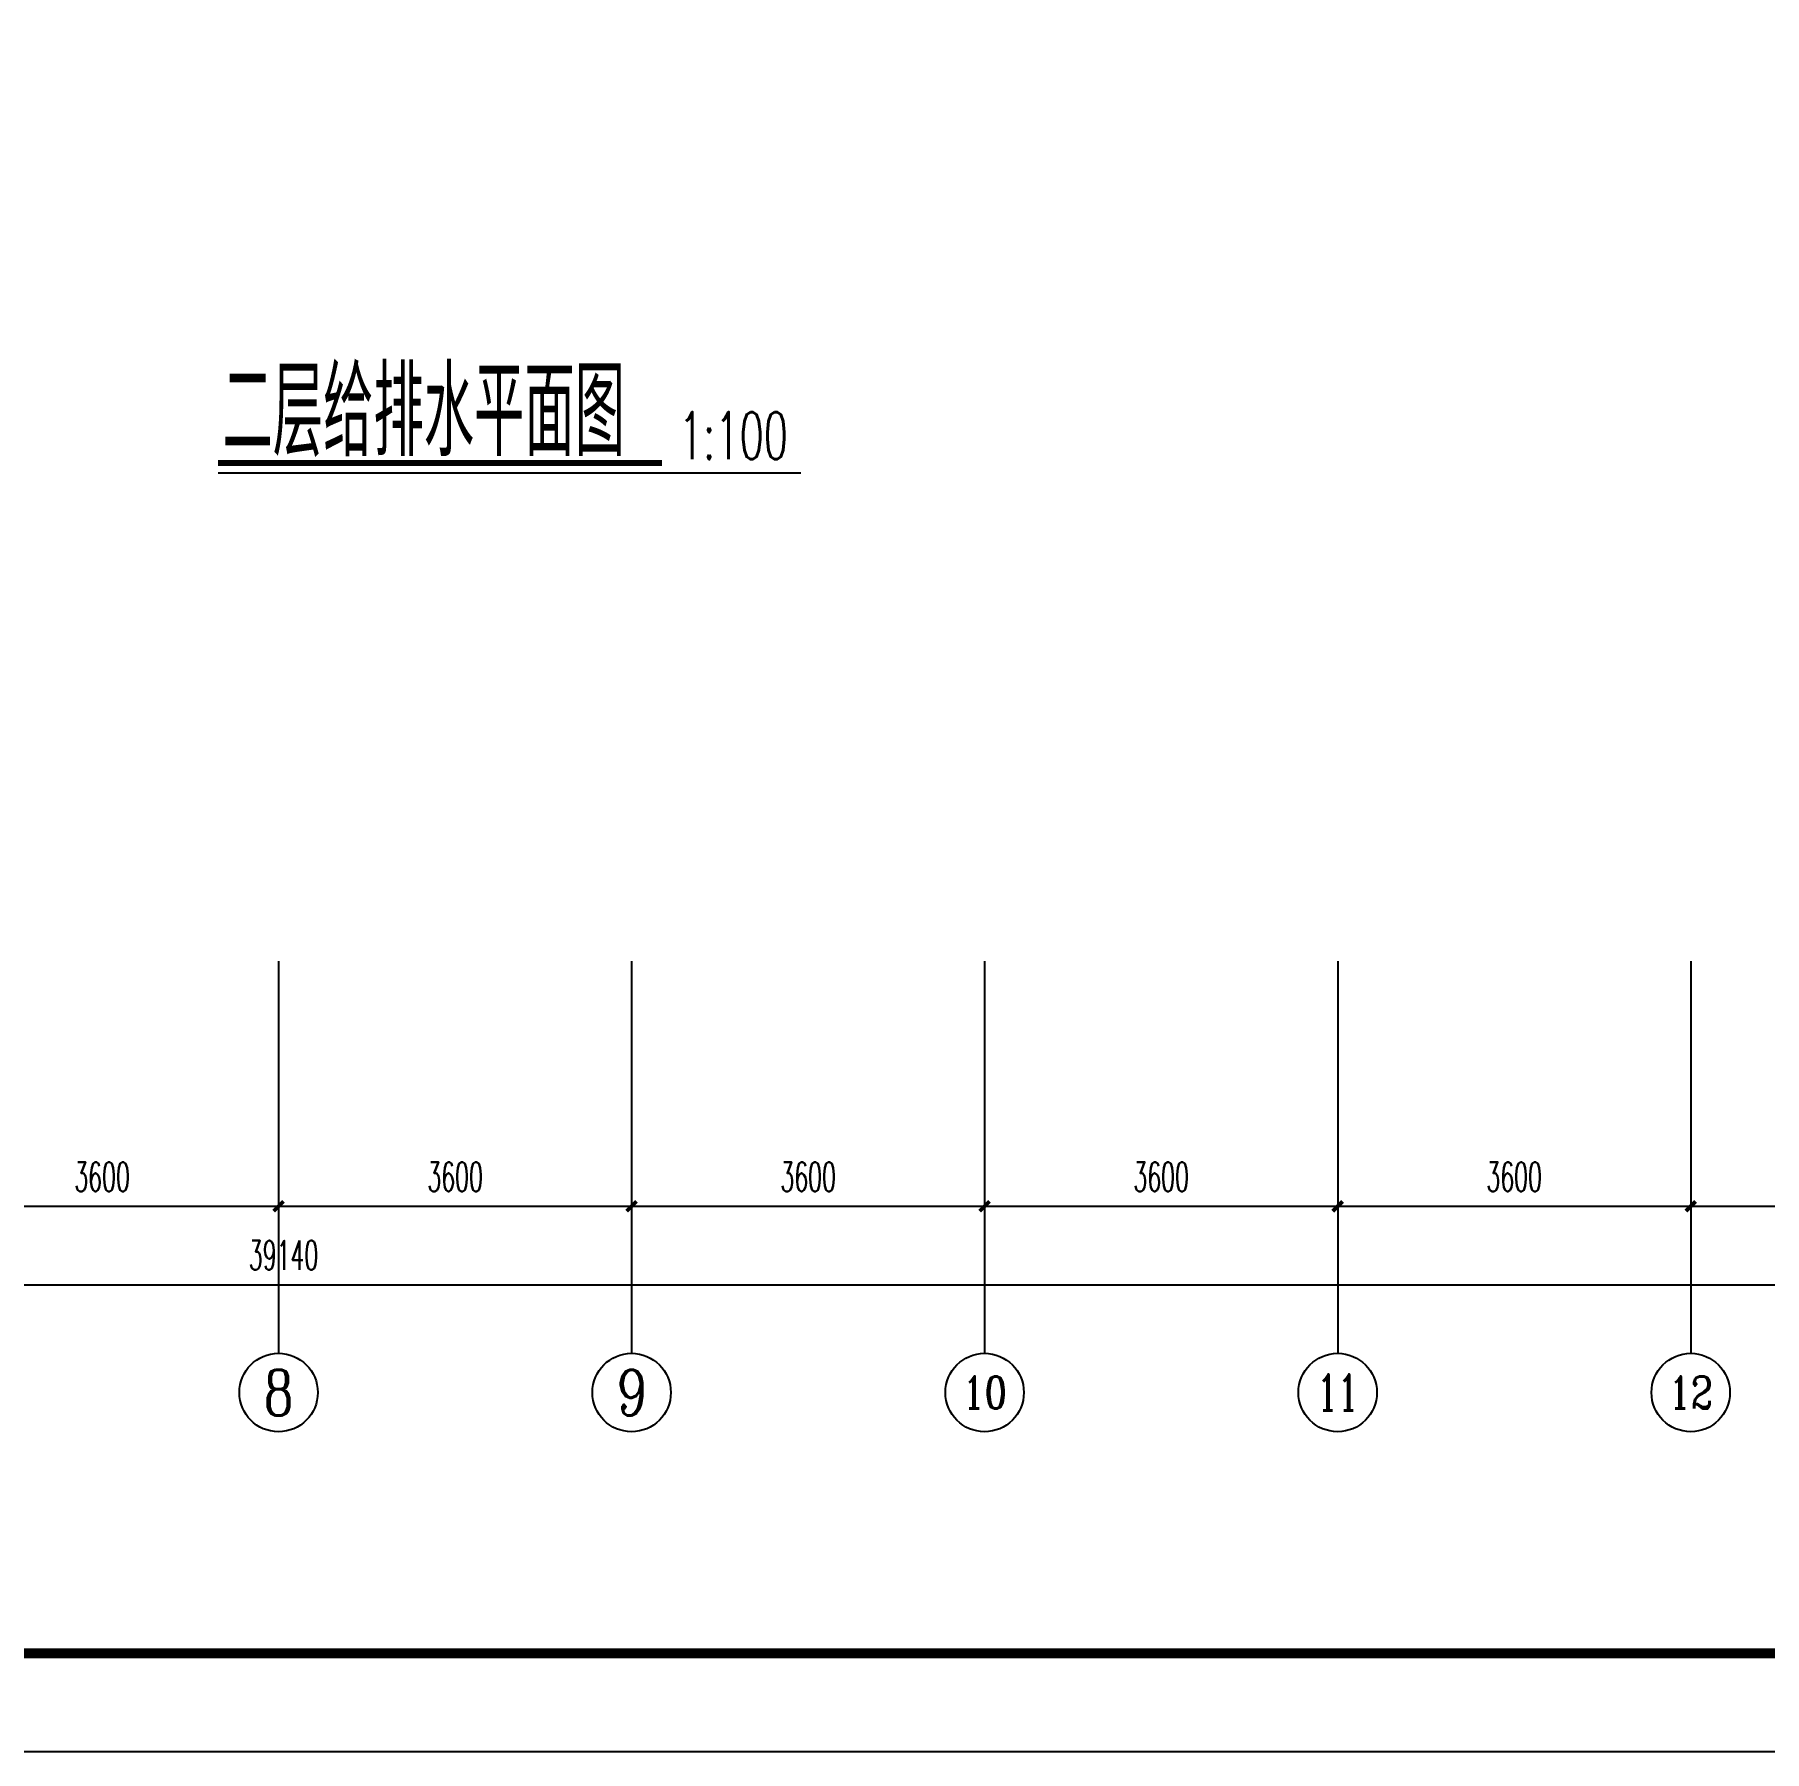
# Model space of a CAD drawing. Header units: inches. Extents: x -1293886 to -986005, y -15154 to 203628.
# Drawn here: x -1207239 to -1189600, y -15154 to 2354 of the extents above; entities that cross this region are included whole.
import ezdxf
from ezdxf.enums import TextEntityAlignment as Align

# ---------------------------------------------------------------- set-up
doc = ezdxf.new("R2010")
doc.units = ezdxf.units.IN
doc.header["$LTSCALE"] = 100
doc.header["$MEASUREMENT"] = 0
doc.layers.get('0').update_dxf_attribs({"color": 252})
for name, color, linetype in [('AXIS_TEXT', 7, 'Continuous'), ('TK', 142, 'Continuous'), ('W_BIAOGE', 7, 'Continuous')]:
    doc.layers.add(name, color=color, linetype=linetype)
doc.styles.add('_TCH_AXIS', font='COMPLEX', dxfattribs={"bigfont": 'GBCBIG'})
doc.styles.add('COMPLEX', font='COMPLEX')
doc.styles.add('DIM_FONT', font='bzxw.shx', dxfattribs={"width": 0.55, "bigfont": 'bzhz.shx'})
doc.styles.add('HZ', font='SIMPLEX.SHX', dxfattribs={"width": 0.55, "bigfont": 'HZTXT.SHX'})
doc.dimstyles.new('DIMN', dxfattribs={"dimtxt": 300, "dimasz": 100, "dimexe": 250, "dimexo": 300, "dimgap": 150, "dimtad": 1, "dimdec": 0, "dimzin": 0, "dimdsep": 46, "dimtxsty": 'DIM_FONT', "dimblk": 'ARCHTICK', "dimcen": 0.09, "dimclrt": 7, "dimazin": 2, "dimtfac": 1, "dimtdec": 0, "dimtix": 1, "dimtmove": 2, "dimatfit": 3, "dimldrblk": 'ARCHTICK', "dimfxl": 0, "dimtolj": 1, "dimtzin": 0, "dimarcsym": 0})

# ---------------------------------------------------------------- blocks, each defined once
blk = doc.blocks.new('_ArchTick')
at = {"color": 0, "linetype": 'ByBlock', "const_width": 0.4}
blk.add_lwpolyline([(-0.5, -0.5), (0.5, 0.5)], dxfattribs=at)
blk = doc.blocks.new('*D376')
at = {"color": 0, "lineweight": -2}
for p, q in [((-1208351, -7394), (-1208351, -9844)), ((-1204751, -7394), (-1204751, -9844)), ((-1208351, -9594), (-1204751, -9594))]:
    blk.add_line(p, q, dxfattribs=at)
at = {"layer": 'Defpoints', "color": 0}
for p in [(-1208351, -7094), (-1204751, -7094), (-1204751, -9594)]:
    blk.add_point(p, dxfattribs=at)
at = {"color": 0, "lineweight": -2, "xscale": 100, "yscale": 100, "zscale": 100, "rotation": 180}
blk.add_blockref('_ArchTick', (-1208351, -9594), dxfattribs=at)
at = {"color": 0, "lineweight": -2, "xscale": 100, "yscale": 100, "zscale": 100}
blk.add_blockref('_ArchTick', (-1204751, -9594), dxfattribs=at)
at = {"color": 7, "insert": (-1206551, -9294), "char_height": 300, "attachment_point": 5, "style": 'HZ'}
blk.add_mtext('\\A1;3600', dxfattribs=at)
blk = doc.blocks.new('*D377')
at = {"color": 0, "lineweight": -2}
for p, q in [((-1204751, -7394), (-1204751, -9844)), ((-1201151, -7394), (-1201151, -9844)), ((-1204751, -9594), (-1201151, -9594))]:
    blk.add_line(p, q, dxfattribs=at)
at = {"layer": 'Defpoints', "color": 0}
for p in [(-1204751, -7094), (-1201151, -7094), (-1201151, -9594)]:
    blk.add_point(p, dxfattribs=at)
at = {"color": 0, "lineweight": -2, "xscale": 100, "yscale": 100, "zscale": 100, "rotation": 180}
blk.add_blockref('_ArchTick', (-1204751, -9594), dxfattribs=at)
at = {"color": 0, "lineweight": -2, "xscale": 100, "yscale": 100, "zscale": 100}
blk.add_blockref('_ArchTick', (-1201151, -9594), dxfattribs=at)
at = {"color": 7, "insert": (-1202951, -9294), "char_height": 300, "attachment_point": 5, "style": 'HZ'}
blk.add_mtext('\\A1;3600', dxfattribs=at)
blk = doc.blocks.new('*D378')
at = {"color": 0, "lineweight": -2}
for p, q in [((-1201151, -7394), (-1201151, -9844)), ((-1197551, -7394), (-1197551, -9844)), ((-1201151, -9594), (-1197551, -9594))]:
    blk.add_line(p, q, dxfattribs=at)
at = {"layer": 'Defpoints', "color": 0}
for p in [(-1201151, -7094), (-1197551, -7094), (-1197551, -9594)]:
    blk.add_point(p, dxfattribs=at)
at = {"color": 0, "lineweight": -2, "xscale": 100, "yscale": 100, "zscale": 100, "rotation": 180}
blk.add_blockref('_ArchTick', (-1201151, -9594), dxfattribs=at)
at = {"color": 0, "lineweight": -2, "xscale": 100, "yscale": 100, "zscale": 100}
blk.add_blockref('_ArchTick', (-1197551, -9594), dxfattribs=at)
at = {"color": 7, "insert": (-1199351, -9294), "char_height": 300, "attachment_point": 5, "style": 'HZ'}
blk.add_mtext('\\A1;3600', dxfattribs=at)
blk = doc.blocks.new('*D379')
at = {"color": 0, "lineweight": -2}
for p, q in [((-1197551, -7394), (-1197551, -9844)), ((-1193951, -7394), (-1193951, -9844)), ((-1197551, -9594), (-1193951, -9594))]:
    blk.add_line(p, q, dxfattribs=at)
at = {"layer": 'Defpoints', "color": 0}
for p in [(-1197551, -7094), (-1193951, -7094), (-1193951, -9594)]:
    blk.add_point(p, dxfattribs=at)
at = {"color": 0, "lineweight": -2, "xscale": 100, "yscale": 100, "zscale": 100, "rotation": 180}
blk.add_blockref('_ArchTick', (-1197551, -9594), dxfattribs=at)
at = {"color": 0, "lineweight": -2, "xscale": 100, "yscale": 100, "zscale": 100}
blk.add_blockref('_ArchTick', (-1193951, -9594), dxfattribs=at)
at = {"color": 7, "insert": (-1195751, -9294), "char_height": 300, "attachment_point": 5, "style": 'HZ'}
blk.add_mtext('\\A1;3600', dxfattribs=at)
blk = doc.blocks.new('*D380')
at = {"color": 0, "lineweight": -2}
for p, q in [((-1193951, -7394), (-1193951, -9844)), ((-1190351, -7394), (-1190351, -9844)), ((-1193951, -9594), (-1190351, -9594))]:
    blk.add_line(p, q, dxfattribs=at)
at = {"layer": 'Defpoints', "color": 0}
for p in [(-1193951, -7094), (-1190351, -7094), (-1190351, -9594)]:
    blk.add_point(p, dxfattribs=at)
at = {"color": 0, "lineweight": -2, "xscale": 100, "yscale": 100, "zscale": 100, "rotation": 180}
blk.add_blockref('_ArchTick', (-1193951, -9594), dxfattribs=at)
at = {"color": 0, "lineweight": -2, "xscale": 100, "yscale": 100, "zscale": 100}
blk.add_blockref('_ArchTick', (-1190351, -9594), dxfattribs=at)
at = {"color": 7, "insert": (-1192151, -9294), "char_height": 300, "attachment_point": 5, "style": 'HZ'}
blk.add_mtext('\\A1;3600', dxfattribs=at)
blk = doc.blocks.new('*D381')
at = {"color": 0, "lineweight": -2}
for p, q in [((-1190351, -7394), (-1190351, -9844)), ((-1185251, -7394), (-1185251, -9844)), ((-1190351, -9594), (-1185251, -9594))]:
    blk.add_line(p, q, dxfattribs=at)
at = {"layer": 'Defpoints', "color": 0}
for p in [(-1190351, -7094), (-1185251, -7094), (-1185251, -9594)]:
    blk.add_point(p, dxfattribs=at)
at = {"color": 0, "lineweight": -2, "xscale": 100, "yscale": 100, "zscale": 100, "rotation": 180}
blk.add_blockref('_ArchTick', (-1190351, -9594), dxfattribs=at)
at = {"color": 0, "lineweight": -2, "xscale": 100, "yscale": 100, "zscale": 100}
blk.add_blockref('_ArchTick', (-1185251, -9594), dxfattribs=at)
at = {"color": 7, "insert": (-1187801, -9294), "char_height": 300, "attachment_point": 5, "style": 'HZ'}
blk.add_mtext('\\A1;5100', dxfattribs=at)
blk = doc.blocks.new('*D383')
at = {"color": 0, "lineweight": -2}
for p, q in [((-1224271, -7394), (-1224271, -10644)), ((-1185131, -7394), (-1185131, -10644)), ((-1224271, -10394), (-1185131, -10394))]:
    blk.add_line(p, q, dxfattribs=at)
at = {"layer": 'Defpoints', "color": 0}
for p in [(-1224271, -7094), (-1185131, -7094), (-1185131, -10394)]:
    blk.add_point(p, dxfattribs=at)
at = {"color": 0, "lineweight": -2, "xscale": 100, "yscale": 100, "zscale": 100, "rotation": 180}
blk.add_blockref('_ArchTick', (-1224271, -10394), dxfattribs=at)
at = {"color": 0, "lineweight": -2, "xscale": 100, "yscale": 100, "zscale": 100}
blk.add_blockref('_ArchTick', (-1185131, -10394), dxfattribs=at)
at = {"color": 7, "insert": (-1204701, -10094), "char_height": 300, "attachment_point": 5, "style": 'HZ'}
blk.add_mtext('\\A1;39140', dxfattribs=at)
blk = doc.blocks.new('_AXISO')
blk.add_circle((0, 0), 0.5)
at = {"layer": 'AXIS_TEXT', "style": 'COMPLEX', "width": 1.041667}
blk.add_attdef('A', text='', height=0.56, dxfattribs=at).set_placement((-0.25, -0.28), (0.25, -0.28), align=Align.FIT)

msp = doc.modelspace()

# ---------------------------------------------------------------- linework, layer by layer
for p, q in [((-1204751.2, -7094), (-1204751.2, -11094)), ((-1201151.2, -7094), (-1201151.2, -11094)), ((-1197551.2, -7094), (-1197551.2, -11094)), ((-1193951.2, -7094), (-1193951.2, -11094)), ((-1190351.2, -7094), (-1190351.2, -11094))]:
    msp.add_line(p, q)
at = {"layer": 'TK'}
msp.add_lwpolyline([(-1231483.7, -15153.6), (-1172083.7, -15153.6), (-1172083.7, 26846.4), (-1231483.7, 26846.4)], close=True, dxfattribs=at)
at = {"layer": 'TK', "const_width": 100}
msp.add_lwpolyline([(-1228983.7, -14153.6), (-1173083.7, -14153.6), (-1173083.7, 25846.4), (-1228983.7, 25846.4)], close=True, dxfattribs=at)
at = {"layer": 'W_BIAOGE'}
for p, q in [((-1205367.4, -2115.5), (-1200842.3, -2115.5)), ((-1200842.3, -2115.5), (-1199427, -2115.5))]:
    msp.add_line(p, q, dxfattribs=at)
at = {"layer": 'W_BIAOGE', "const_width": 60}
msp.add_lwpolyline([(-1205367.4, -2015.5), (-1200842.3, -2015.5)], dxfattribs=at)

# ---------------------------------------------------------------- block references
ref = msp.add_blockref('_AXISO', (-1204751.2, -11494), dxfattribs=dict(xscale=800, yscale=800, zscale=800))
ref.add_attrib('A', '8', dxfattribs={"layer": 'AXIS_TEXT', "height": 465.9, "style": '_TCH_AXIS'}).set_placement((-1204906.5, -11727), (-1204595.8, -11727), align=Align.FIT)
ref = msp.add_blockref('_AXISO', (-1201151.2, -11494), dxfattribs=dict(xscale=800, yscale=800, zscale=800))
ref.add_attrib('A', '9', dxfattribs={"layer": 'AXIS_TEXT', "height": 465.9, "style": '_TCH_AXIS'}).set_placement((-1201306.5, -11727), (-1200995.8, -11727), align=Align.FIT)
ref = msp.add_blockref('_AXISO', (-1197551.2, -11494), dxfattribs=dict(xscale=800, yscale=800, zscale=800))
ref.add_attrib('A', '10', dxfattribs={"layer": 'AXIS_TEXT', "height": 328.45, "style": '_TCH_AXIS'}).set_placement((-1197777.9, -11658.2), (-1197324.4, -11658.2), align=Align.FIT)
ref = msp.add_blockref('_AXISO', (-1193951.2, -11494), dxfattribs=dict(xscale=800, yscale=800, zscale=800))
ref.add_attrib('A', '11', dxfattribs={"layer": 'AXIS_TEXT', "height": 368.76, "style": '_TCH_AXIS'}).set_placement((-1194161.9, -11678.4), (-1193740.4, -11678.4), align=Align.FIT)
ref = msp.add_blockref('_AXISO', (-1190351.2, -11494), dxfattribs=dict(xscale=800, yscale=800, zscale=800))
ref.add_attrib('A', '12', dxfattribs={"layer": 'AXIS_TEXT', "height": 328.45, "style": '_TCH_AXIS'}).set_placement((-1190577.9, -11658.2), (-1190124.4, -11658.2), align=Align.FIT)

# ---------------------------------------------------------------- texts
at = {"layer": 'W_BIAOGE', "width": 0.6}
for s, height, style, p in [('二层给排水平面图', 900, 'DIM_FONT', (-1205322.7, -1943.9)), ('1:100', 480, 'HZ', (-1200667.9, -1976.5))]:
    msp.add_text(s, height=height, dxfattribs=dict(at, style=style)).set_placement(p)

# ---------------------------------------------------------------- dimensions: what is measured, and where the dimension line sits
for p1, p2, distance, picture, middle in [((-1224271.2, -7094), (-1185131.2, -7094), -3300, '*D383', (-1204701.2, -10094)), ((-1208351.2, -7094), (-1204751.2, -7094), -2500, '*D376', (-1206551.2, -9294)), ((-1204751.2, -7094), (-1201151.2, -7094), -2500, '*D377', (-1202951.2, -9294)), ((-1201151.2, -7094), (-1197551.2, -7094), -2500, '*D378', (-1199351.2, -9294)), ((-1197551.2, -7094), (-1193951.2, -7094), -2500, '*D379', (-1195751.2, -9294)), ((-1193951.2, -7094), (-1190351.2, -7094), -2500, '*D380', (-1192151.2, -9294)), ((-1190351.2, -7094), (-1185251.2, -7094), -2500, '*D381', (-1187801.2, -9294))]:
    dim = msp.add_aligned_dim(p1=p1, p2=p2, distance=distance, dimstyle='DIMN', override={"dimtxsty": 'HZ'})
    dim.commit()
    dim.dimension.update_dxf_attribs({"geometry": picture, "text_midpoint": middle})

doc.saveas('drawing.dxf')
